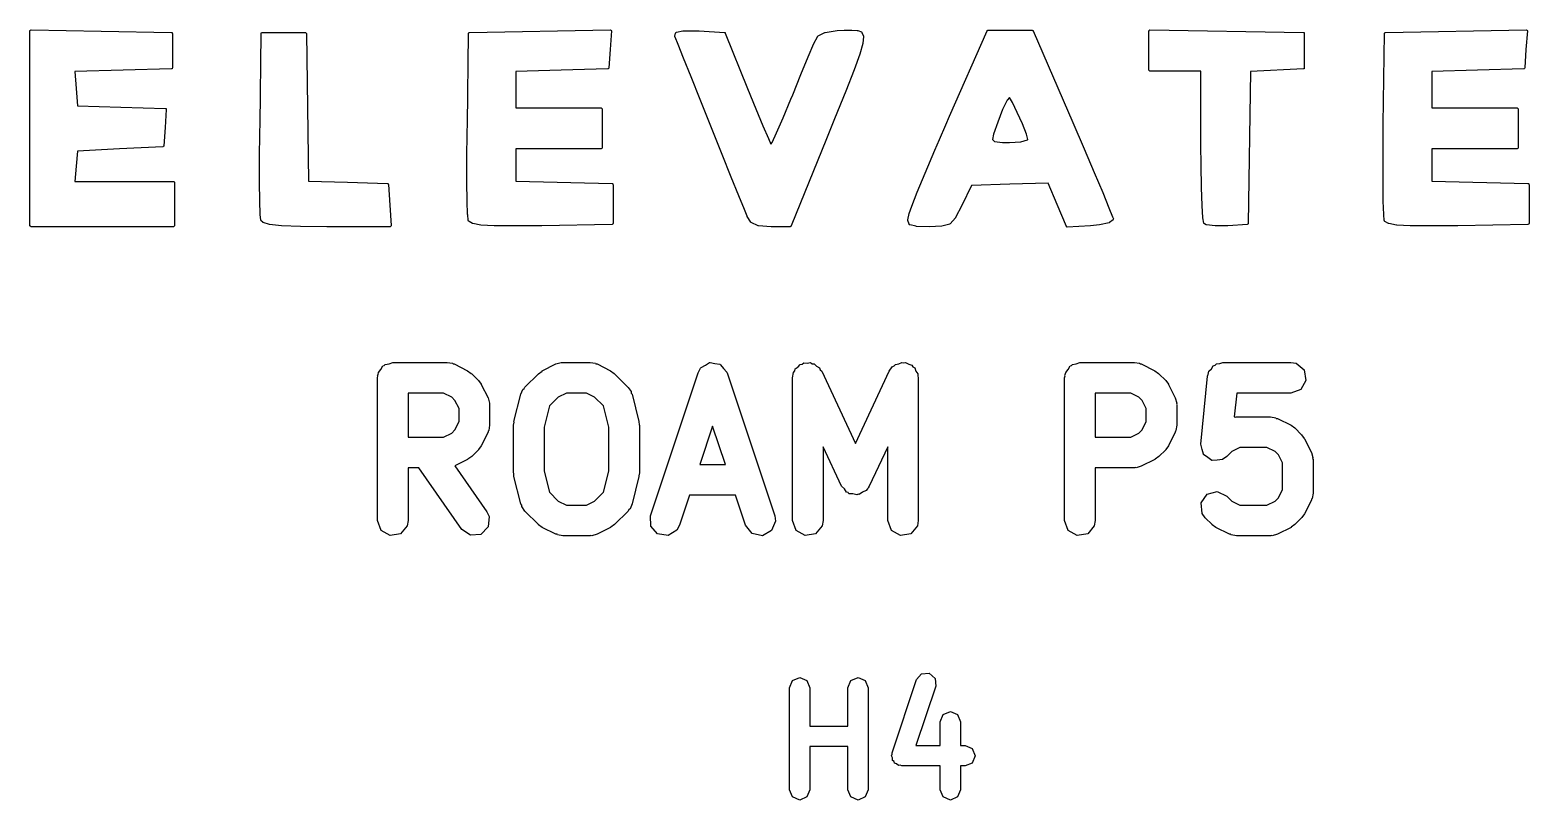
# Model space of a CAD drawing. Extents: x 72 to 186, y -144 to -85.
# Drawn here: x 176.85 to 184.19, y -136.48 to -132.7 of the extents above; entities that cross this region are included whole.
import ezdxf

# ---------------------------------------------------------------- set-up
doc = ezdxf.new("R2010")
doc.units = 0
doc.layers.add('BLACK', color=7, linetype='CONTINUOUS')

msp = doc.modelspace()

# ---------------------------------------------------------------- linework, layer by layer
at = {"layer": 'BLACK', "linetype": 'CONTINUOUS'}
for p, q in [((176.848, -132.708), (176.849, -132.706)), ((176.849, -132.705), (176.849, -132.704)), ((176.849, -132.704), (176.851, -132.704)), ((176.849, -132.706), (176.849, -132.705)), ((176.849, -132.705), (176.849, -132.705)), ((176.851, -132.704), (176.853, -132.703)), ((176.853, -132.703), (176.853, -132.703)), ((176.853, -132.703), (177.197, -132.709)), ((176.853, -132.703), (176.853, -132.703)), ((179.001, -132.715), (179.692, -132.703)), ((179.692, -132.703), (179.692, -132.703)), ((179.692, -132.703), (179.694, -132.704)), ((179.692, -132.703), (179.692, -132.703)), ((179.694, -132.704), (179.695, -132.704)), ((179.695, -132.704), (179.695, -132.705)), ((179.695, -132.705), (179.695, -132.705)), ((179.695, -132.705), (179.696, -132.706)), ((179.696, -132.706), (179.697, -132.708)), ((180.743, -132.715), (180.803, -132.705)), ((180.803, -132.705), (180.837, -132.704)), ((180.803, -132.705), (180.803, -132.705)), ((180.803, -132.705), (180.803, -132.705)), ((180.837, -132.704), (180.837, -132.704)), ((180.837, -132.704), (180.837, -132.704)), ((180.837, -132.704), (180.873, -132.704)), ((180.873, -132.704), (180.874, -132.704)), ((180.874, -132.704), (180.874, -132.704)), ((180.874, -132.704), (180.901, -132.705)), ((180.901, -132.705), (180.902, -132.705)), ((180.902, -132.705), (180.903, -132.705)), ((180.903, -132.705), (180.921, -132.712)), ((181.537, -132.707), (181.537, -132.706)), ((181.537, -132.706), (181.538, -132.706)), ((181.538, -132.706), (181.539, -132.705)), ((181.539, -132.705), (181.539, -132.704)), ((181.539, -132.704), (181.54, -132.704)), ((181.54, -132.704), (181.541, -132.704)), ((181.541, -132.704), (181.758, -132.704)), ((181.758, -132.704), (181.759, -132.704)), ((181.759, -132.704), (181.76, -132.704)), ((181.76, -132.704), (181.76, -132.705)), ((181.76, -132.705), (181.761, -132.706)), ((181.761, -132.706), (181.762, -132.706)), ((181.762, -132.706), (181.762, -132.707)), ((182.33, -132.708), (182.331, -132.706)), ((182.331, -132.706), (182.332, -132.705)), ((182.332, -132.705), (182.333, -132.704)), ((182.332, -132.705), (182.332, -132.705)), ((182.332, -132.705), (182.332, -132.705)), ((182.333, -132.704), (182.335, -132.703)), ((182.335, -132.703), (182.335, -132.703)), ((182.335, -132.703), (183.087, -132.715)), ((182.335, -132.703), (182.335, -132.703)), ((183.489, -132.715), (184.179, -132.703)), ((184.179, -132.703), (184.179, -132.703)), ((184.179, -132.703), (184.181, -132.704)), ((184.179, -132.703), (184.179, -132.703)), ((184.181, -132.704), (184.183, -132.704)), ((184.183, -132.704), (184.183, -132.705)), ((184.183, -132.705), (184.183, -132.705)), ((184.183, -132.705), (184.183, -132.706)), ((184.183, -132.706), (184.184, -132.708)), ((176.848, -133.662), (176.848, -132.708)), ((176.848, -132.708), (176.848, -132.708)), ((176.848, -132.708), (176.848, -132.708)), ((177.197, -132.709), (177.197, -132.709)), ((177.197, -132.709), (177.541, -132.715)), ((177.541, -132.715), (177.543, -132.715)), ((177.543, -132.715), (177.544, -132.716)), ((177.544, -132.716), (177.544, -132.716)), ((177.544, -132.716), (177.544, -132.716)), ((177.544, -132.716), (177.545, -132.718)), ((177.545, -132.718), (177.546, -132.72)), ((177.546, -132.72), (177.546, -132.889)), ((177.975, -133.164), (177.98, -132.72)), ((177.98, -132.72), (177.981, -132.718)), ((177.981, -132.718), (177.982, -132.716)), ((177.982, -132.716), (177.984, -132.715)), ((177.982, -132.716), (177.982, -132.716)), ((177.982, -132.716), (177.982, -132.716)), ((177.984, -132.715), (177.985, -132.715)), ((177.985, -132.715), (178.197, -132.715)), ((178.197, -132.715), (178.199, -132.715)), ((178.199, -132.715), (178.2, -132.716)), ((178.2, -132.716), (178.2, -132.716)), ((178.2, -132.716), (178.2, -132.716)), ((178.2, -132.716), (178.201, -132.718)), ((178.201, -132.718), (178.202, -132.72)), ((178.202, -132.72), (178.213, -133.444)), ((178.991, -133.164), (178.996, -132.72)), ((178.996, -132.72), (178.997, -132.718)), ((178.997, -132.718), (178.998, -132.716)), ((178.998, -132.716), (179, -132.715)), ((178.998, -132.716), (178.998, -132.716)), ((178.998, -132.716), (178.998, -132.716)), ((179, -132.715), (179.001, -132.715)), ((179.697, -132.708), (179.69, -132.799)), ((179.697, -132.708), (179.697, -132.708)), ((179.697, -132.708), (179.697, -132.708)), ((180.008, -132.733), (180.011, -132.718)), ((180.008, -132.735), (180.008, -132.733)), ((180.008, -132.736), (180.008, -132.735)), ((180.009, -132.739), (180.008, -132.736)), ((180.023, -132.774), (180.009, -132.739)), ((180.009, -132.739), (180.009, -132.739)), ((180.011, -132.718), (180.012, -132.717)), ((180.012, -132.717), (180.012, -132.716)), ((180.012, -132.716), (180.013, -132.716)), ((180.013, -132.716), (180.013, -132.715)), ((180.013, -132.715), (180.014, -132.715)), ((180.014, -132.715), (180.015, -132.714)), ((180.015, -132.714), (180.046, -132.707)), ((180.05, -132.841), (180.023, -132.774)), ((180.023, -132.774), (180.023, -132.774)), ((180.046, -132.707), (180.046, -132.707)), ((180.046, -132.707), (180.047, -132.707)), ((180.047, -132.707), (180.112, -132.708)), ((180.112, -132.708), (180.112, -132.708)), ((180.112, -132.708), (180.112, -132.708)), ((180.112, -132.708), (180.126, -132.708)), ((180.126, -132.708), (180.126, -132.708)), ((180.126, -132.708), (180.126, -132.708)), ((180.126, -132.708), (180.25, -132.715)), ((180.25, -132.715), (180.25, -132.715)), ((180.25, -132.715), (180.251, -132.715)), ((180.251, -132.715), (180.252, -132.716)), ((180.252, -132.716), (180.253, -132.716)), ((180.253, -132.716), (180.253, -132.717)), ((180.253, -132.717), (180.254, -132.718)), ((180.254, -132.718), (180.364, -132.989)), ((180.66, -132.835), (180.689, -132.77)), ((180.689, -132.77), (180.706, -132.736)), ((180.689, -132.77), (180.689, -132.77)), ((180.689, -132.77), (180.689, -132.77)), ((180.706, -132.735), (180.708, -132.733)), ((180.706, -132.736), (180.706, -132.735)), ((180.706, -132.735), (180.706, -132.735)), ((180.708, -132.733), (180.709, -132.732)), ((180.709, -132.732), (180.71, -132.731)), ((180.71, -132.731), (180.742, -132.715)), ((180.742, -132.715), (180.743, -132.715)), ((180.743, -132.715), (180.743, -132.715)), ((180.929, -132.769), (180.914, -132.821)), ((180.921, -132.712), (180.923, -132.714)), ((180.923, -132.714), (180.924, -132.715)), ((180.924, -132.715), (180.932, -132.733)), ((180.932, -132.736), (180.929, -132.768)), ((180.929, -132.768), (180.929, -132.769)), ((180.929, -132.769), (180.929, -132.769)), ((180.932, -132.733), (180.932, -132.734)), ((180.932, -132.734), (180.932, -132.736)), ((181.353, -133.126), (181.537, -132.707)), ((181.762, -132.707), (181.957, -133.157)), ((182.33, -132.9), (182.33, -132.708)), ((182.33, -132.708), (182.33, -132.708)), ((182.33, -132.708), (182.33, -132.708)), ((183.087, -132.715), (183.088, -132.715)), ((183.088, -132.715), (183.09, -132.716)), ((183.09, -132.716), (183.09, -132.716)), ((183.09, -132.716), (183.09, -132.716)), ((183.09, -132.716), (183.091, -132.718)), ((183.091, -132.718), (183.091, -132.72)), ((183.091, -132.72), (183.091, -132.889)), ((183.478, -133.164), (183.484, -132.72)), ((183.484, -132.718), (183.485, -132.716)), ((183.484, -132.72), (183.484, -132.718)), ((183.485, -132.716), (183.487, -132.715)), ((183.485, -132.716), (183.485, -132.716)), ((183.485, -132.716), (183.485, -132.716)), ((183.487, -132.715), (183.489, -132.715)), ((184.184, -132.708), (184.177, -132.799)), ((184.184, -132.708), (184.184, -132.708)), ((184.184, -132.708), (184.184, -132.708)), ((179.69, -132.799), (179.684, -132.889)), ((180.087, -132.932), (180.05, -132.841)), ((180.05, -132.841), (180.05, -132.841)), ((180.625, -132.921), (180.66, -132.835)), ((180.66, -132.835), (180.66, -132.835)), ((180.66, -132.835), (180.66, -132.835)), ((180.914, -132.822), (180.886, -132.898)), ((180.914, -132.821), (180.914, -132.822)), ((180.914, -132.822), (180.914, -132.822)), ((184.177, -132.799), (184.171, -132.889)), ((177.541, -132.894), (177.068, -132.906)), ((177.068, -132.906), (177.074, -132.99)), ((177.543, -132.893), (177.541, -132.894)), ((177.544, -132.893), (177.543, -132.893)), ((177.545, -132.891), (177.544, -132.892)), ((177.544, -132.892), (177.544, -132.892)), ((177.544, -132.892), (177.544, -132.893)), ((177.546, -132.889), (177.545, -132.891)), ((179.451, -132.9), (179.229, -132.906)), ((179.229, -132.906), (179.229, -133.085)), ((179.679, -132.894), (179.451, -132.9)), ((179.68, -132.893), (179.679, -132.894)), ((179.682, -132.893), (179.68, -132.893)), ((179.683, -132.891), (179.682, -132.892)), ((179.682, -132.892), (179.682, -132.893)), ((179.682, -132.893), (179.682, -132.893)), ((179.684, -132.889), (179.683, -132.891)), ((180.585, -133.02), (180.625, -132.921)), ((180.625, -132.921), (180.625, -132.921)), ((180.625, -132.921), (180.625, -132.921)), ((180.886, -132.898), (180.845, -133.002)), ((180.886, -132.898), (180.886, -132.898)), ((180.886, -132.898), (180.886, -132.898)), ((182.332, -132.903), (182.33, -132.9)), ((182.33, -132.9), (182.33, -132.9)), ((182.335, -132.905), (182.332, -132.903)), ((182.584, -132.905), (182.335, -132.905)), ((182.584, -133.266), (182.584, -132.905)), ((182.828, -132.906), (182.816, -133.651)), ((183.087, -132.894), (182.828, -132.906)), ((183.088, -132.893), (183.087, -132.894)), ((183.09, -132.893), (183.088, -132.893)), ((183.091, -132.891), (183.09, -132.892)), ((183.09, -132.892), (183.09, -132.892)), ((183.09, -132.892), (183.09, -132.893)), ((183.091, -132.889), (183.091, -132.891)), ((183.939, -132.9), (183.716, -132.906)), ((183.716, -132.906), (183.716, -133.085)), ((184.166, -132.894), (183.939, -132.9)), ((184.168, -132.893), (184.166, -132.894)), ((184.169, -132.893), (184.168, -132.893)), ((184.17, -132.892), (184.169, -132.893)), ((184.169, -132.893), (184.169, -132.893)), ((184.171, -132.889), (184.17, -132.891)), ((184.17, -132.891), (184.17, -132.892)), ((177.074, -132.99), (177.074, -132.99)), ((177.074, -132.99), (177.08, -133.075)), ((180.131, -133.043), (180.087, -132.932)), ((180.087, -132.932), (180.087, -132.932)), ((180.364, -132.989), (180.364, -132.989)), ((180.364, -132.989), (180.404, -133.089)), ((180.18, -133.166), (180.131, -133.043)), ((180.131, -133.043), (180.131, -133.043)), ((180.538, -133.134), (180.576, -133.042)), ((180.576, -133.042), (180.585, -133.02)), ((180.576, -133.042), (180.576, -133.042)), ((180.585, -133.02), (180.585, -133.02)), ((180.585, -133.02), (180.585, -133.02)), ((180.845, -133.002), (180.79, -133.138)), ((180.845, -133.002), (180.845, -133.002)), ((180.845, -133.002), (180.845, -133.002)), ((181.635, -133.047), (181.613, -133.093)), ((181.646, -133.034), (181.635, -133.047)), ((181.661, -133.059), (181.646, -133.034)), ((181.685, -133.107), (181.661, -133.059)), ((177.08, -133.075), (177.293, -133.081)), ((177.293, -133.081), (177.512, -133.087)), ((177.516, -133.092), (177.51, -133.181)), ((177.512, -133.087), (177.512, -133.087)), ((177.512, -133.087), (177.512, -133.087)), ((177.512, -133.087), (177.513, -133.087)), ((177.513, -133.087), (177.515, -133.088)), ((177.515, -133.088), (177.515, -133.088)), ((177.515, -133.088), (177.515, -133.088)), ((177.515, -133.088), (177.516, -133.09)), ((177.516, -133.09), (177.516, -133.092)), ((177.516, -133.092), (177.516, -133.092)), ((177.516, -133.092), (177.516, -133.092)), ((179.229, -133.085), (179.647, -133.085)), ((179.647, -133.085), (179.65, -133.087)), ((179.65, -133.087), (179.652, -133.09)), ((179.652, -133.09), (179.652, -133.281)), ((180.404, -133.089), (180.404, -133.089)), ((180.404, -133.089), (180.439, -133.173)), ((180.506, -133.207), (180.538, -133.134)), ((180.79, -133.138), (180.75, -133.236)), ((180.79, -133.138), (180.79, -133.138)), ((180.79, -133.138), (180.79, -133.138)), ((181.335, -133.167), (181.353, -133.126)), ((181.353, -133.126), (181.353, -133.126)), ((181.353, -133.126), (181.353, -133.126)), ((181.613, -133.093), (181.589, -133.154)), ((181.71, -133.163), (181.685, -133.107)), ((183.716, -133.085), (184.134, -133.085)), ((184.134, -133.085), (184.138, -133.087)), ((184.138, -133.087), (184.139, -133.09)), ((184.139, -133.09), (184.139, -133.281)), ((177.51, -133.181), (177.503, -133.27)), ((177.973, -133.334), (177.974, -133.203)), ((177.974, -133.203), (177.975, -133.164)), ((177.974, -133.203), (177.974, -133.203)), ((177.974, -133.203), (177.974, -133.203)), ((177.975, -133.164), (177.975, -133.164)), ((177.975, -133.164), (177.975, -133.164)), ((178.989, -133.334), (178.99, -133.203)), ((178.99, -133.203), (178.991, -133.164)), ((178.99, -133.203), (178.99, -133.203)), ((178.99, -133.203), (178.99, -133.203)), ((178.991, -133.164), (178.991, -133.164)), ((178.991, -133.164), (178.991, -133.164)), ((180.19, -133.19), (180.18, -133.166)), ((180.18, -133.166), (180.18, -133.166)), ((180.239, -133.313), (180.19, -133.19)), ((180.19, -133.19), (180.19, -133.19)), ((180.19, -133.19), (180.19, -133.19)), ((180.439, -133.173), (180.466, -133.235)), ((180.484, -133.254), (180.506, -133.207)), ((181.304, -133.239), (181.335, -133.167)), ((181.335, -133.167), (181.335, -133.167)), ((181.335, -133.167), (181.335, -133.167)), ((181.568, -133.213), (181.563, -133.239)), ((181.589, -133.154), (181.568, -133.213)), ((181.73, -133.213), (181.71, -133.163)), ((181.737, -133.24), (181.73, -133.213)), ((181.957, -133.157), (181.957, -133.157)), ((181.957, -133.157), (181.957, -133.157)), ((181.957, -133.157), (182.012, -133.286)), ((183.477, -133.203), (183.478, -133.164)), ((183.477, -133.334), (183.477, -133.203)), ((183.477, -133.203), (183.477, -133.203)), ((183.477, -133.203), (183.477, -133.203)), ((183.478, -133.164), (183.478, -133.164)), ((183.478, -133.164), (183.478, -133.164)), ((177.287, -133.286), (177.08, -133.296)), ((177.499, -133.275), (177.287, -133.286)), ((177.287, -133.286), (177.287, -133.286)), ((177.287, -133.286), (177.287, -133.286)), ((177.5, -133.274), (177.499, -133.275)), ((177.502, -133.274), (177.5, -133.274)), ((177.503, -133.272), (177.502, -133.273)), ((177.502, -133.273), (177.502, -133.274)), ((177.502, -133.274), (177.502, -133.274)), ((177.503, -133.27), (177.503, -133.272)), ((179.647, -133.286), (179.229, -133.286)), ((179.229, -133.286), (179.229, -133.444)), ((179.65, -133.284), (179.647, -133.286)), ((179.652, -133.281), (179.65, -133.284)), ((180.466, -133.235), (180.478, -133.262)), ((180.478, -133.262), (180.484, -133.254)), ((180.75, -133.236), (180.577, -133.663)), ((181.233, -133.404), (181.281, -133.292)), ((181.281, -133.292), (181.304, -133.239)), ((181.281, -133.292), (181.281, -133.292)), ((181.281, -133.292), (181.281, -133.292)), ((181.304, -133.239), (181.304, -133.239)), ((181.563, -133.239), (181.574, -133.25)), ((181.574, -133.25), (181.613, -133.254)), ((181.613, -133.254), (181.646, -133.254)), ((181.646, -133.254), (181.702, -133.251)), ((181.702, -133.251), (181.735, -133.242)), ((181.735, -133.242), (181.737, -133.24)), ((182.012, -133.286), (182.012, -133.286)), ((182.012, -133.286), (182.012, -133.286)), ((182.012, -133.286), (182.062, -133.402)), ((182.584, -133.267), (182.584, -133.266)), ((182.585, -133.366), (182.584, -133.267)), ((182.584, -133.267), (182.584, -133.267)), ((184.134, -133.286), (183.716, -133.286)), ((183.716, -133.286), (183.716, -133.444)), ((184.138, -133.284), (184.134, -133.286)), ((184.139, -133.281), (184.138, -133.284)), ((177.08, -133.296), (177.074, -133.371)), ((177.973, -133.449), (177.973, -133.334)), ((177.973, -133.334), (177.973, -133.334)), ((177.973, -133.334), (177.973, -133.334)), ((178.989, -133.449), (178.989, -133.334)), ((178.989, -133.334), (178.989, -133.334)), ((178.989, -133.334), (178.989, -133.334)), ((180.284, -133.424), (180.239, -133.313)), ((180.239, -133.313), (180.239, -133.313)), ((180.239, -133.313), (180.239, -133.313)), ((182.587, -133.475), (182.585, -133.366)), ((182.585, -133.366), (182.585, -133.366)), ((182.585, -133.366), (182.585, -133.366)), ((183.477, -133.449), (183.477, -133.334)), ((183.477, -133.334), (183.477, -133.334)), ((183.477, -133.334), (183.477, -133.334)), ((177.074, -133.371), (177.067, -133.445)), ((177.074, -133.371), (177.074, -133.371)), ((180.321, -133.516), (180.284, -133.424)), ((180.284, -133.424), (180.284, -133.424)), ((180.284, -133.424), (180.284, -133.424)), ((181.195, -133.498), (181.233, -133.404)), ((181.233, -133.404), (181.233, -133.404)), ((181.233, -133.404), (181.233, -133.404)), ((182.062, -133.402), (182.062, -133.402)), ((182.062, -133.402), (182.062, -133.402)), ((182.062, -133.402), (182.104, -133.5)), ((177.067, -133.445), (177.551, -133.445)), ((177.551, -133.445), (177.555, -133.446)), ((177.555, -133.446), (177.556, -133.45)), ((177.556, -133.45), (177.556, -133.662)), ((177.974, -133.542), (177.973, -133.449)), ((177.973, -133.449), (177.973, -133.449)), ((177.973, -133.449), (177.973, -133.449)), ((178.213, -133.444), (178.404, -133.449)), ((178.404, -133.449), (178.599, -133.456)), ((178.599, -133.456), (178.601, -133.456)), ((178.601, -133.456), (178.602, -133.457)), ((178.602, -133.457), (178.603, -133.457)), ((178.603, -133.457), (178.603, -133.457)), ((178.603, -133.457), (178.603, -133.459)), ((178.603, -133.459), (178.604, -133.46)), ((178.604, -133.46), (178.611, -133.561)), ((178.99, -133.542), (178.989, -133.449)), ((178.989, -133.449), (178.989, -133.449)), ((178.989, -133.449), (178.989, -133.449)), ((179.229, -133.444), (179.7, -133.456)), ((179.7, -133.456), (179.702, -133.456)), ((179.702, -133.456), (179.703, -133.457)), ((179.703, -133.457), (179.703, -133.457)), ((179.703, -133.457), (179.703, -133.457)), ((179.703, -133.457), (179.704, -133.459)), ((179.704, -133.459), (179.705, -133.461)), ((179.705, -133.461), (179.705, -133.651)), ((181.168, -133.566), (181.195, -133.498)), ((181.195, -133.498), (181.195, -133.498)), ((181.195, -133.498), (181.195, -133.498)), ((181.46, -133.465), (181.413, -133.563)), ((181.648, -133.459), (181.46, -133.465)), ((181.836, -133.454), (181.648, -133.459)), ((181.648, -133.459), (181.648, -133.459)), ((181.88, -133.558), (181.836, -133.454)), ((182.104, -133.5), (182.104, -133.5)), ((182.104, -133.5), (182.104, -133.5)), ((182.104, -133.5), (182.134, -133.574)), ((182.59, -133.563), (182.587, -133.475)), ((182.587, -133.475), (182.587, -133.475)), ((182.587, -133.475), (182.587, -133.475)), ((183.478, -133.542), (183.477, -133.449)), ((183.477, -133.449), (183.477, -133.449)), ((183.477, -133.449), (183.477, -133.449)), ((183.716, -133.444), (184.187, -133.456)), ((184.187, -133.456), (184.189, -133.456)), ((184.189, -133.456), (184.191, -133.457)), ((184.191, -133.457), (184.191, -133.457)), ((184.191, -133.457), (184.191, -133.457)), ((184.191, -133.457), (184.191, -133.459)), ((184.191, -133.459), (184.192, -133.461)), ((184.192, -133.461), (184.192, -133.651)), ((177.976, -133.606), (177.974, -133.542)), ((177.974, -133.542), (177.974, -133.542)), ((177.974, -133.542), (177.974, -133.542)), ((178.611, -133.561), (178.611, -133.561)), ((178.611, -133.561), (178.617, -133.661)), ((178.992, -133.607), (178.99, -133.542)), ((178.99, -133.542), (178.99, -133.542)), ((178.99, -133.542), (178.99, -133.542)), ((180.348, -133.582), (180.321, -133.516)), ((180.321, -133.516), (180.321, -133.516)), ((180.321, -133.516), (180.321, -133.516)), ((180.362, -133.616), (180.348, -133.582)), ((180.348, -133.582), (180.348, -133.582)), ((180.348, -133.582), (180.348, -133.582)), ((181.155, -133.602), (181.168, -133.566)), ((181.168, -133.566), (181.168, -133.566)), ((181.168, -133.566), (181.168, -133.566)), ((181.413, -133.563), (181.383, -133.622)), ((181.413, -133.563), (181.413, -133.563)), ((181.413, -133.563), (181.413, -133.563)), ((181.926, -133.666), (181.88, -133.558)), ((181.88, -133.558), (181.88, -133.558)), ((182.134, -133.574), (182.134, -133.574)), ((182.134, -133.574), (182.134, -133.574)), ((182.134, -133.574), (182.152, -133.618)), ((182.594, -133.624), (182.59, -133.563)), ((182.59, -133.563), (182.59, -133.563)), ((182.59, -133.563), (182.59, -133.563)), ((183.48, -133.607), (183.478, -133.542)), ((183.478, -133.542), (183.478, -133.542)), ((183.478, -133.542), (183.478, -133.542)), ((177.976, -133.607), (177.976, -133.606)), ((177.976, -133.606), (177.976, -133.606)), ((177.979, -133.635), (177.976, -133.607)), ((177.98, -133.637), (177.979, -133.635)), ((177.981, -133.638), (177.98, -133.637)), ((177.988, -133.645), (177.981, -133.638)), ((177.989, -133.646), (177.988, -133.645)), ((177.99, -133.647), (177.989, -133.646)), ((178.021, -133.656), (177.99, -133.647)), ((178.022, -133.656), (178.021, -133.656)), ((178.081, -133.662), (178.022, -133.656)), ((178.022, -133.656), (178.022, -133.656)), ((178.993, -133.607), (178.992, -133.607)), ((178.995, -133.636), (178.993, -133.607)), ((178.993, -133.607), (178.993, -133.607)), ((178.996, -133.636), (178.995, -133.636)), ((178.996, -133.637), (178.996, -133.636)), ((178.997, -133.639), (178.996, -133.637)), ((178.998, -133.64), (178.997, -133.639)), ((178.999, -133.641), (178.998, -133.64)), ((179.016, -133.651), (178.999, -133.641)), ((179.017, -133.652), (179.016, -133.651)), ((179.056, -133.659), (179.017, -133.652)), ((179.017, -133.652), (179.017, -133.652)), ((179.057, -133.659), (179.056, -133.659)), ((179.056, -133.659), (179.056, -133.659)), ((179.122, -133.662), (179.057, -133.659)), ((179.7, -133.656), (179.355, -133.662)), ((179.702, -133.655), (179.7, -133.656)), ((179.703, -133.655), (179.702, -133.655)), ((179.704, -133.653), (179.703, -133.655)), ((179.703, -133.655), (179.703, -133.655)), ((179.703, -133.655), (179.703, -133.655)), ((179.705, -133.651), (179.704, -133.653)), ((180.362, -133.617), (180.362, -133.616)), ((180.362, -133.616), (180.362, -133.616)), ((180.379, -133.644), (180.362, -133.617)), ((180.38, -133.645), (180.379, -133.644)), ((180.381, -133.646), (180.38, -133.645)), ((180.415, -133.662), (180.381, -133.646)), ((181.148, -133.634), (181.155, -133.603)), ((181.149, -133.635), (181.148, -133.634)), ((181.149, -133.636), (181.149, -133.635)), ((181.155, -133.655), (181.149, -133.636)), ((181.155, -133.603), (181.155, -133.602)), ((181.155, -133.603), (181.155, -133.603)), ((181.155, -133.656), (181.155, -133.655)), ((181.157, -133.657), (181.155, -133.656)), ((181.155, -133.656), (181.155, -133.656)), ((181.158, -133.658), (181.157, -133.657)), ((181.159, -133.658), (181.158, -133.658)), ((181.158, -133.658), (181.158, -133.658)), ((181.189, -133.665), (181.159, -133.658)), ((181.354, -133.654), (181.316, -133.665)), ((181.355, -133.653), (181.354, -133.654)), ((181.356, -133.653), (181.355, -133.653)), ((181.383, -133.623), (181.356, -133.653)), ((181.383, -133.622), (181.383, -133.622)), ((181.383, -133.622), (181.383, -133.623)), ((182.087, -133.658), (182.043, -133.662)), ((182.088, -133.658), (182.087, -133.658)), ((182.135, -133.648), (182.088, -133.658)), ((182.088, -133.658), (182.088, -133.658)), ((182.136, -133.647), (182.135, -133.648)), ((182.137, -133.647), (182.136, -133.647)), ((182.154, -133.634), (182.137, -133.647)), ((182.152, -133.618), (182.152, -133.619)), ((182.152, -133.619), (182.152, -133.619)), ((182.152, -133.619), (182.156, -133.628)), ((182.155, -133.632), (182.154, -133.633)), ((182.154, -133.633), (182.154, -133.634)), ((182.156, -133.628), (182.155, -133.629)), ((182.155, -133.629), (182.156, -133.63)), ((182.156, -133.63), (182.155, -133.631)), ((182.155, -133.631), (182.155, -133.632)), ((182.599, -133.649), (182.594, -133.624)), ((182.594, -133.624), (182.594, -133.624)), ((182.594, -133.624), (182.594, -133.624)), ((182.599, -133.65), (182.599, -133.649)), ((182.6, -133.651), (182.599, -133.65)), ((182.599, -133.65), (182.599, -133.65)), ((182.601, -133.653), (182.6, -133.651)), ((182.602, -133.653), (182.601, -133.653)), ((182.61, -133.657), (182.602, -133.653)), ((182.602, -133.653), (182.602, -133.653)), ((182.611, -133.657), (182.61, -133.657)), ((182.612, -133.657), (182.611, -133.657)), ((182.654, -133.663), (182.612, -133.657)), ((182.812, -133.656), (182.716, -133.662)), ((182.813, -133.655), (182.812, -133.656)), ((182.815, -133.655), (182.813, -133.655)), ((182.816, -133.653), (182.815, -133.654)), ((182.815, -133.654), (182.815, -133.654)), ((182.815, -133.654), (182.815, -133.655)), ((182.816, -133.651), (182.816, -133.653)), ((183.483, -133.636), (183.48, -133.607)), ((183.48, -133.607), (183.48, -133.607)), ((183.48, -133.607), (183.48, -133.607)), ((183.483, -133.637), (183.483, -133.636)), ((183.483, -133.636), (183.483, -133.636)), ((183.484, -133.639), (183.483, -133.637)), ((183.485, -133.64), (183.484, -133.639)), ((183.486, -133.641), (183.485, -133.64)), ((183.503, -133.651), (183.486, -133.641)), ((183.504, -133.652), (183.503, -133.651)), ((183.505, -133.652), (183.504, -133.652)), ((183.543, -133.659), (183.505, -133.652)), ((183.544, -133.659), (183.543, -133.659)), ((183.61, -133.662), (183.544, -133.659)), ((183.544, -133.659), (183.544, -133.659)), ((184.187, -133.656), (183.843, -133.662)), ((184.189, -133.655), (184.187, -133.656)), ((184.191, -133.655), (184.189, -133.655)), ((184.192, -133.651), (184.191, -133.653)), ((184.191, -133.653), (184.191, -133.655)), ((184.191, -133.655), (184.191, -133.655)), ((184.191, -133.655), (184.191, -133.655)), ((176.849, -133.665), (176.848, -133.662)), ((176.853, -133.667), (176.849, -133.665)), ((177.551, -133.667), (176.853, -133.667)), ((177.555, -133.665), (177.551, -133.667)), ((177.556, -133.662), (177.555, -133.665)), ((178.173, -133.666), (178.081, -133.662)), ((178.081, -133.662), (178.081, -133.662)), ((178.081, -133.662), (178.081, -133.662)), ((178.174, -133.666), (178.173, -133.666)), ((178.303, -133.667), (178.174, -133.666)), ((178.174, -133.666), (178.174, -133.666)), ((178.612, -133.667), (178.303, -133.667)), ((178.303, -133.667), (178.303, -133.667)), ((178.303, -133.667), (178.303, -133.667)), ((178.614, -133.666), (178.612, -133.667)), ((178.612, -133.667), (178.612, -133.667)), ((178.612, -133.667), (178.612, -133.667)), ((178.616, -133.665), (178.614, -133.666)), ((178.617, -133.662), (178.616, -133.663)), ((178.616, -133.663), (178.616, -133.665)), ((178.616, -133.665), (178.616, -133.665)), ((178.616, -133.665), (178.616, -133.665)), ((178.617, -133.661), (178.617, -133.661)), ((178.617, -133.661), (178.617, -133.662)), ((179.22, -133.663), (179.122, -133.662)), ((179.122, -133.662), (179.122, -133.662)), ((179.122, -133.662), (179.122, -133.662)), ((179.355, -133.662), (179.22, -133.663)), ((179.22, -133.663), (179.22, -133.663)), ((179.22, -133.663), (179.22, -133.663)), ((179.355, -133.662), (179.355, -133.662)), ((179.355, -133.662), (179.355, -133.662)), ((180.416, -133.662), (180.415, -133.662)), ((180.417, -133.662), (180.416, -133.662)), ((180.479, -133.667), (180.417, -133.662)), ((180.48, -133.667), (180.479, -133.667)), ((180.573, -133.667), (180.48, -133.667)), ((180.48, -133.667), (180.48, -133.667)), ((180.574, -133.666), (180.573, -133.667)), ((180.575, -133.666), (180.574, -133.666)), ((180.576, -133.665), (180.575, -133.666)), ((180.575, -133.666), (180.575, -133.666)), ((180.577, -133.664), (180.576, -133.665)), ((180.577, -133.663), (180.577, -133.664)), ((181.19, -133.666), (181.189, -133.665)), ((181.189, -133.665), (181.189, -133.665)), ((181.253, -133.667), (181.19, -133.666)), ((181.315, -133.665), (181.253, -133.667)), ((181.253, -133.667), (181.253, -133.667)), ((181.253, -133.667), (181.253, -133.667)), ((181.316, -133.665), (181.315, -133.665)), ((181.316, -133.665), (181.316, -133.665)), ((181.926, -133.667), (181.926, -133.666)), ((181.927, -133.668), (181.926, -133.667)), ((181.928, -133.668), (181.927, -133.668)), ((181.928, -133.669), (181.928, -133.668)), ((181.929, -133.669), (181.928, -133.669)), ((181.93, -133.669), (181.929, -133.669)), ((182.043, -133.662), (181.93, -133.669)), ((182.043, -133.662), (182.043, -133.662)), ((182.043, -133.662), (182.043, -133.662)), ((182.715, -133.662), (182.654, -133.663)), ((182.654, -133.663), (182.654, -133.663)), ((182.654, -133.663), (182.654, -133.663)), ((182.716, -133.662), (182.715, -133.662)), ((182.715, -133.662), (182.715, -133.662)), ((183.708, -133.663), (183.61, -133.662)), ((183.61, -133.662), (183.61, -133.662)), ((183.61, -133.662), (183.61, -133.662)), ((183.843, -133.662), (183.708, -133.663)), ((183.708, -133.663), (183.708, -133.663)), ((183.708, -133.663), (183.708, -133.663)), ((183.843, -133.662), (183.843, -133.662)), ((183.843, -133.662), (183.843, -133.662)), ((178.551, -134.394), (178.553, -134.391)), ((178.552, -134.397), (178.551, -134.394)), ((178.553, -134.391), (178.555, -134.381)), ((178.555, -134.381), (178.567, -134.366)), ((178.567, -134.366), (178.577, -134.349)), ((178.577, -134.349), (178.583, -134.347)), ((178.583, -134.347), (178.588, -134.342)), ((178.588, -134.342), (178.607, -134.338)), ((178.607, -134.338), (178.625, -134.332)), ((178.625, -134.332), (178.892, -134.332)), ((178.892, -134.332), (178.918, -134.336)), ((178.918, -134.336), (178.921, -134.339)), ((178.921, -134.339), (178.926, -134.339)), ((178.926, -134.339), (178.992, -134.373)), ((178.992, -134.373), (179.01, -134.386)), ((179.01, -134.386), (179.012, -134.387)), ((179.012, -134.387), (179.045, -134.42)), ((179.272, -134.453), (179.339, -134.387)), ((179.339, -134.387), (179.357, -134.374)), ((179.357, -134.374), (179.358, -134.373)), ((179.358, -134.373), (179.425, -134.339)), ((179.425, -134.339), (179.45, -134.332)), ((179.45, -134.332), (179.454, -134.333)), ((179.454, -134.333), (179.459, -134.332)), ((179.459, -134.332), (179.592, -134.332)), ((179.592, -134.332), (179.618, -134.336)), ((179.618, -134.336), (179.621, -134.339)), ((179.621, -134.339), (179.626, -134.339)), ((179.626, -134.339), (179.692, -134.373)), ((179.692, -134.373), (179.71, -134.386)), ((179.71, -134.386), (179.712, -134.387)), ((179.712, -134.387), (179.778, -134.454)), ((179.888, -135.083), (180.121, -134.383)), ((180.121, -134.383), (180.133, -134.36)), ((180.133, -134.36), (180.135, -134.359)), ((180.135, -134.359), (180.136, -134.357)), ((180.136, -134.357), (180.157, -134.345)), ((180.157, -134.345), (180.177, -134.333)), ((180.177, -134.333), (180.179, -134.333)), ((180.179, -134.333), (180.181, -134.332)), ((180.181, -134.332), (180.204, -134.337)), ((180.204, -134.337), (180.228, -134.341)), ((180.228, -134.341), (180.229, -134.342)), ((180.229, -134.342), (180.231, -134.343)), ((180.231, -134.343), (180.246, -134.361)), ((180.246, -134.361), (180.262, -134.379)), ((180.262, -134.379), (180.262, -134.381)), ((180.262, -134.381), (180.263, -134.383)), ((180.263, -134.383), (180.497, -135.083)), ((180.584, -134.407), (180.588, -134.381)), ((180.588, -134.381), (180.595, -134.373)), ((180.595, -134.373), (180.597, -134.364)), ((180.597, -134.364), (180.611, -134.354)), ((180.611, -134.354), (180.621, -134.342)), ((180.621, -134.342), (180.631, -134.34)), ((180.631, -134.34), (180.639, -134.334)), ((180.639, -134.334), (180.656, -134.336)), ((180.656, -134.336), (180.672, -134.333)), ((180.672, -134.333), (180.68, -134.338)), ((180.68, -134.338), (180.69, -134.339)), ((180.69, -134.339), (180.702, -134.35)), ((180.702, -134.35), (180.716, -134.358)), ((180.716, -134.358), (180.72, -134.368)), ((180.72, -134.368), (180.727, -134.375)), ((180.727, -134.375), (180.892, -134.729)), ((180.892, -134.729), (181.057, -134.375)), ((181.057, -134.375), (181.072, -134.353)), ((181.072, -134.353), (181.081, -134.349)), ((181.081, -134.349), (181.088, -134.342)), ((181.088, -134.342), (181.104, -134.339)), ((181.104, -134.339), (181.119, -134.332)), ((181.119, -134.332), (181.129, -134.334)), ((181.129, -134.334), (181.138, -134.333)), ((181.138, -134.333), (181.153, -134.341)), ((181.153, -134.341), (181.168, -134.345)), ((181.168, -134.345), (181.174, -134.353)), ((181.174, -134.353), (181.183, -134.358)), ((181.183, -134.358), (181.188, -134.374)), ((181.188, -134.374), (181.198, -134.387)), ((181.198, -134.387), (181.197, -134.397)), ((181.918, -134.394), (181.92, -134.391)), ((181.919, -134.397), (181.918, -134.394)), ((181.92, -134.391), (181.922, -134.381)), ((181.922, -134.381), (181.934, -134.366)), ((181.934, -134.366), (181.944, -134.349)), ((181.944, -134.349), (181.95, -134.347)), ((181.95, -134.347), (181.955, -134.342)), ((181.955, -134.342), (181.974, -134.338)), ((181.974, -134.338), (181.992, -134.332)), ((181.992, -134.332), (182.259, -134.332)), ((182.259, -134.332), (182.284, -134.336)), ((182.284, -134.336), (182.288, -134.339)), ((182.288, -134.339), (182.292, -134.339)), ((182.292, -134.339), (182.359, -134.373)), ((182.359, -134.373), (182.377, -134.386)), ((182.377, -134.386), (182.378, -134.387)), ((182.378, -134.387), (182.412, -134.42)), ((182.617, -134.399), (182.618, -134.395)), ((182.618, -134.394), (182.62, -134.391)), ((182.618, -134.395), (182.618, -134.394)), ((182.62, -134.391), (182.624, -134.374)), ((182.624, -134.374), (182.636, -134.363)), ((182.636, -134.363), (182.644, -134.349)), ((182.644, -134.349), (182.654, -134.345)), ((182.654, -134.345), (182.661, -134.338)), ((182.661, -134.338), (182.677, -134.337)), ((182.677, -134.337), (182.692, -134.332)), ((182.692, -134.332), (183.025, -134.332)), ((183.025, -134.332), (183.051, -134.336)), ((183.051, -134.336), (183.09, -134.369)), ((183.09, -134.369), (183.099, -134.42)), ((178.55, -134.407), (178.552, -134.397)), ((178.55, -135.107), (178.55, -134.407)), ((179.045, -134.42), (179.058, -134.439)), ((179.058, -134.439), (179.059, -134.44)), ((179.059, -134.44), (179.092, -134.506)), ((179.253, -134.488), (179.263, -134.465)), ((179.263, -134.465), (179.269, -134.46)), ((179.269, -134.46), (179.272, -134.453)), ((179.778, -134.454), (179.793, -134.475)), ((180.584, -135.107), (180.584, -134.407)), ((181.197, -134.397), (181.2, -134.407)), ((181.2, -134.407), (181.2, -135.107)), ((181.917, -134.407), (181.919, -134.397)), ((181.917, -135.107), (181.917, -134.407)), ((182.412, -134.42), (182.425, -134.439)), ((182.425, -134.439), (182.426, -134.44)), ((182.426, -134.44), (182.459, -134.506)), ((182.584, -134.732), (182.617, -134.399)), ((183.074, -134.464), (183.025, -134.482)), ((183.099, -134.42), (183.074, -134.464)), ((178.874, -134.482), (178.7, -134.482)), ((178.7, -134.482), (178.7, -134.698)), ((178.914, -134.502), (178.874, -134.482)), ((178.93, -134.518), (178.914, -134.502)), ((178.95, -134.558), (178.93, -134.518)), ((179.092, -134.506), (179.1, -134.531)), ((179.1, -134.531), (179.099, -134.536)), ((179.099, -134.536), (179.1, -134.54)), ((179.1, -134.54), (179.1, -134.64)), ((179.219, -134.622), (179.253, -134.488)), ((179.436, -134.502), (179.393, -134.545)), ((179.476, -134.482), (179.436, -134.502)), ((179.574, -134.482), (179.476, -134.482)), ((179.614, -134.502), (179.574, -134.482)), ((179.658, -134.545), (179.614, -134.502)), ((179.793, -134.475), (179.794, -134.482)), ((179.794, -134.482), (179.798, -134.488)), ((179.798, -134.488), (179.831, -134.622)), ((182.241, -134.482), (182.067, -134.482)), ((182.067, -134.482), (182.067, -134.698)), ((182.281, -134.502), (182.241, -134.482)), ((182.297, -134.518), (182.281, -134.502)), ((182.317, -134.558), (182.297, -134.518)), ((182.459, -134.506), (182.467, -134.531)), ((182.467, -134.531), (182.465, -134.536)), ((182.465, -134.536), (182.467, -134.54)), ((182.467, -134.54), (182.467, -134.64)), ((182.76, -134.482), (182.748, -134.599)), ((183.025, -134.482), (182.76, -134.482)), ((178.95, -134.622), (178.95, -134.558)), ((179.393, -134.545), (179.367, -134.649)), ((179.684, -134.649), (179.658, -134.545)), ((182.317, -134.622), (182.317, -134.558)), ((182.748, -134.599), (182.75, -134.599)), ((182.75, -134.599), (182.754, -134.6)), ((182.754, -134.6), (182.759, -134.598)), ((182.759, -134.598), (182.925, -134.598)), ((182.925, -134.598), (182.951, -134.603)), ((182.951, -134.603), (182.954, -134.606)), ((182.954, -134.606), (182.959, -134.606)), ((182.959, -134.606), (183.026, -134.639)), ((178.874, -134.698), (178.914, -134.678)), ((178.914, -134.678), (178.93, -134.662)), ((178.93, -134.662), (178.95, -134.622)), ((179.092, -134.673), (179.059, -134.74)), ((179.093, -134.669), (179.092, -134.673)), ((179.096, -134.666), (179.093, -134.669)), ((179.1, -134.64), (179.096, -134.666)), ((179.217, -134.64), (179.22, -134.625)), ((179.217, -134.873), (179.217, -134.64)), ((179.22, -134.625), (179.219, -134.622)), ((179.367, -134.649), (179.367, -134.864)), ((179.684, -134.864), (179.684, -134.649)), ((179.831, -134.622), (179.832, -134.637)), ((179.832, -134.637), (179.834, -134.64)), ((179.834, -134.64), (179.834, -134.873)), ((180.192, -134.644), (180.129, -134.832)), ((180.255, -134.832), (180.192, -134.644)), ((182.241, -134.698), (182.281, -134.678)), ((182.281, -134.678), (182.297, -134.662)), ((182.297, -134.662), (182.317, -134.622)), ((182.459, -134.673), (182.426, -134.74)), ((182.46, -134.669), (182.459, -134.673)), ((182.462, -134.666), (182.46, -134.669)), ((182.467, -134.64), (182.462, -134.666)), ((183.026, -134.639), (183.044, -134.653)), ((183.044, -134.653), (183.045, -134.653)), ((183.045, -134.653), (183.078, -134.687)), ((183.078, -134.687), (183.091, -134.705)), ((178.7, -134.698), (178.874, -134.698)), ((179.045, -134.76), (179.012, -134.793)), ((179.046, -134.758), (179.045, -134.76)), ((179.059, -134.74), (179.046, -134.758)), ((180.824, -134.938), (180.734, -134.745)), ((180.734, -134.745), (180.734, -135.107)), ((181.05, -134.745), (180.96, -134.938)), ((181.05, -135.107), (181.05, -134.745)), ((182.067, -134.698), (182.241, -134.698)), ((182.412, -134.76), (182.378, -134.793)), ((182.426, -134.74), (182.412, -134.758)), ((182.412, -134.758), (182.412, -134.76)), ((182.584, -134.733), (182.584, -134.732)), ((182.59, -134.758), (182.584, -134.733)), ((182.584, -134.733), (182.584, -134.733)), ((182.597, -134.782), (182.59, -134.758)), ((182.776, -134.748), (182.736, -134.768)), ((182.908, -134.748), (182.776, -134.748)), ((182.948, -134.768), (182.908, -134.748)), ((183.091, -134.705), (183.092, -134.706)), ((183.092, -134.706), (183.126, -134.773)), ((178.992, -134.807), (178.929, -134.838)), ((178.993, -134.806), (178.992, -134.807)), ((179.012, -134.793), (178.993, -134.806)), ((180.129, -134.832), (180.255, -134.832)), ((182.359, -134.807), (182.292, -134.84)), ((182.36, -134.806), (182.359, -134.807)), ((182.378, -134.793), (182.36, -134.806)), ((182.597, -134.783), (182.597, -134.782)), ((182.597, -134.782), (182.597, -134.782)), ((182.618, -134.797), (182.597, -134.783)), ((182.638, -134.812), (182.618, -134.797)), ((182.639, -134.812), (182.638, -134.812)), ((182.664, -134.81), (182.639, -134.812)), ((182.639, -134.812), (182.639, -134.812)), ((182.69, -134.808), (182.664, -134.81)), ((182.712, -134.793), (182.69, -134.808)), ((182.69, -134.808), (182.69, -134.808)), ((182.69, -134.808), (182.69, -134.808)), ((182.736, -134.768), (182.712, -134.793)), ((182.964, -134.784), (182.948, -134.768)), ((182.984, -134.824), (182.964, -134.784)), ((182.984, -134.955), (182.984, -134.824)), ((183.126, -134.773), (183.133, -134.798)), ((183.133, -134.798), (183.132, -134.802)), ((183.132, -134.802), (183.134, -134.807)), ((183.134, -134.807), (183.134, -134.973)), ((178.753, -134.848), (178.7, -134.848)), ((178.7, -134.848), (178.7, -135.107)), ((178.964, -135.15), (178.753, -134.848)), ((178.929, -134.838), (179.087, -135.064)), ((179.218, -134.876), (179.217, -134.873)), ((179.219, -134.891), (179.218, -134.876)), ((179.253, -135.025), (179.219, -134.891)), ((179.367, -134.864), (179.393, -134.968)), ((179.658, -134.968), (179.684, -134.864)), ((179.831, -134.891), (179.798, -135.025)), ((179.834, -134.873), (179.831, -134.888)), ((179.831, -134.888), (179.831, -134.891)), ((182.259, -134.848), (182.067, -134.848)), ((182.067, -134.848), (182.067, -135.107)), ((182.263, -134.847), (182.259, -134.848)), ((182.267, -134.848), (182.263, -134.847)), ((182.292, -134.84), (182.267, -134.848)), ((179.393, -134.968), (179.436, -135.012)), ((179.614, -135.012), (179.658, -134.968)), ((180.079, -134.982), (180.03, -135.13)), ((180.305, -134.982), (180.079, -134.982)), ((180.354, -135.13), (180.305, -134.982)), ((180.838, -134.952), (180.824, -134.938)), ((180.849, -134.968), (180.838, -134.952)), ((180.856, -134.97), (180.849, -134.968)), ((180.86, -134.975), (180.856, -134.97)), ((180.88, -134.976), (180.86, -134.975)), ((180.899, -134.981), (180.88, -134.976)), ((180.905, -134.978), (180.899, -134.981)), ((180.911, -134.979), (180.905, -134.978)), ((180.927, -134.968), (180.911, -134.979)), ((180.945, -134.96), (180.927, -134.968)), ((180.951, -134.951), (180.945, -134.96)), ((180.953, -134.95), (180.951, -134.951)), ((180.954, -134.946), (180.953, -134.95)), ((180.96, -134.938), (180.954, -134.946)), ((182.586, -135.02), (182.616, -134.978)), ((182.616, -134.978), (182.665, -134.965)), ((182.665, -134.965), (182.712, -134.987)), ((182.964, -134.995), (182.984, -134.955)), ((183.134, -134.973), (183.129, -134.999)), ((179.257, -135.031), (179.253, -135.025)), ((179.257, -135.038), (179.257, -135.031)), ((179.272, -135.06), (179.257, -135.038)), ((179.436, -135.012), (179.476, -135.032)), ((179.476, -135.032), (179.574, -135.032)), ((179.574, -135.032), (179.614, -135.012)), ((179.782, -135.053), (179.778, -135.06)), ((179.788, -135.049), (179.782, -135.053)), ((179.798, -135.025), (179.788, -135.049)), ((182.591, -135.072), (182.586, -135.02)), ((182.712, -134.987), (182.736, -135.012)), ((182.736, -135.012), (182.776, -135.032)), ((182.776, -135.032), (182.908, -135.032)), ((182.908, -135.032), (182.948, -135.012)), ((182.948, -135.012), (182.964, -134.995)), ((183.126, -135.007), (183.092, -135.073)), ((183.129, -134.999), (183.126, -135.002)), ((183.126, -135.002), (183.126, -135.007)), ((178.568, -135.155), (178.55, -135.107)), ((178.7, -135.107), (178.696, -135.132)), ((179.087, -135.064), (179.098, -135.087)), ((179.098, -135.087), (179.093, -135.138)), ((179.339, -135.126), (179.272, -135.06)), ((179.34, -135.127), (179.339, -135.126)), ((179.358, -135.14), (179.34, -135.127)), ((179.712, -135.126), (179.693, -135.139)), ((179.778, -135.06), (179.712, -135.126)), ((179.889, -135.134), (179.888, -135.083)), ((180.5, -135.109), (180.481, -135.156)), ((180.497, -135.083), (180.5, -135.109)), ((180.601, -135.155), (180.584, -135.107)), ((180.734, -135.107), (180.729, -135.132)), ((181.068, -135.155), (181.05, -135.107)), ((181.2, -135.107), (181.196, -135.132)), ((181.935, -135.155), (181.917, -135.107)), ((182.067, -135.107), (182.062, -135.132)), ((182.606, -135.093), (182.591, -135.072)), ((182.639, -135.126), (182.606, -135.093)), ((182.64, -135.127), (182.639, -135.126)), ((182.658, -135.14), (182.64, -135.127)), ((183.045, -135.126), (183.027, -135.139)), ((183.078, -135.093), (183.045, -135.126)), ((183.079, -135.091), (183.078, -135.093)), ((183.092, -135.073), (183.079, -135.091)), ((178.612, -135.18), (178.568, -135.155)), ((178.663, -135.171), (178.612, -135.18)), ((178.696, -135.132), (178.663, -135.171)), ((179.006, -135.179), (178.964, -135.15)), ((179.057, -135.175), (179.006, -135.179)), ((179.093, -135.138), (179.057, -135.175)), ((179.425, -135.174), (179.358, -135.14)), ((179.43, -135.174), (179.425, -135.174)), ((179.433, -135.177), (179.43, -135.174)), ((179.459, -135.182), (179.433, -135.177)), ((179.592, -135.182), (179.459, -135.182)), ((179.596, -135.18), (179.592, -135.182)), ((179.601, -135.181), (179.596, -135.18)), ((179.626, -135.174), (179.601, -135.181)), ((179.692, -135.14), (179.626, -135.174)), ((179.693, -135.139), (179.692, -135.14)), ((179.923, -135.172), (179.889, -135.134)), ((179.974, -135.18), (179.923, -135.172)), ((180.017, -135.153), (179.974, -135.18)), ((180.03, -135.13), (180.017, -135.153)), ((180.386, -135.17), (180.354, -135.13)), ((180.436, -135.181), (180.386, -135.17)), ((180.481, -135.156), (180.436, -135.181)), ((180.646, -135.18), (180.601, -135.155)), ((180.696, -135.171), (180.646, -135.18)), ((180.729, -135.132), (180.696, -135.171)), ((181.112, -135.18), (181.068, -135.155)), ((181.163, -135.171), (181.112, -135.18)), ((181.196, -135.132), (181.163, -135.171)), ((181.979, -135.18), (181.935, -135.155)), ((182.03, -135.171), (181.979, -135.18)), ((182.062, -135.132), (182.03, -135.171)), ((182.725, -135.174), (182.658, -135.14)), ((182.73, -135.174), (182.725, -135.174)), ((182.733, -135.177), (182.73, -135.174)), ((182.759, -135.182), (182.733, -135.177)), ((182.925, -135.182), (182.759, -135.182)), ((182.93, -135.18), (182.925, -135.182)), ((182.934, -135.181), (182.93, -135.18)), ((182.959, -135.174), (182.934, -135.181)), ((183.026, -135.14), (182.959, -135.174)), ((183.027, -135.139), (183.026, -135.14)), ((181.191, -135.886), (181.216, -135.858)), ((181.216, -135.858), (181.254, -135.855)), ((181.254, -135.855), (181.283, -135.88)), ((180.569, -135.926), (180.584, -135.891)), ((180.569, -136.426), (180.569, -135.926)), ((180.584, -135.891), (180.619, -135.876)), ((180.619, -135.876), (180.654, -135.891)), ((180.654, -135.891), (180.669, -135.926)), ((180.669, -135.926), (180.669, -136.114)), ((180.855, -135.926), (180.869, -135.891)), ((180.855, -136.114), (180.855, -135.926)), ((180.869, -135.891), (180.905, -135.876)), ((180.905, -135.876), (180.94, -135.891)), ((180.94, -135.891), (180.955, -135.926)), ((180.955, -135.926), (180.955, -136.426)), ((181.072, -136.244), (181.191, -135.886)), ((181.286, -135.918), (181.188, -136.209)), ((181.283, -135.88), (181.286, -135.918)), ((181.307, -136.093), (181.322, -136.057)), ((181.322, -136.057), (181.357, -136.043)), ((181.357, -136.043), (181.392, -136.057)), ((181.392, -136.057), (181.407, -136.093)), ((180.669, -136.114), (180.855, -136.114)), ((181.307, -136.209), (181.307, -136.093)), ((181.407, -136.093), (181.407, -136.209)), ((180.855, -136.214), (180.669, -136.214)), ((180.669, -136.214), (180.669, -136.426)), ((180.855, -136.426), (180.855, -136.214)), ((181.188, -136.209), (181.307, -136.209)), ((181.407, -136.209), (181.429, -136.209)), ((181.429, -136.209), (181.464, -136.224)), ((181.464, -136.224), (181.479, -136.259)), ((181.069, -136.259), (181.072, -136.252)), ((181.074, -136.27), (181.069, -136.259)), ((181.072, -136.252), (181.072, -136.244)), ((181.074, -136.282), (181.074, -136.27)), ((181.081, -136.287), (181.074, -136.282)), ((181.084, -136.295), (181.081, -136.287)), ((181.094, -136.299), (181.084, -136.295)), ((181.103, -136.307), (181.094, -136.299)), ((181.464, -136.295), (181.429, -136.309)), ((181.479, -136.259), (181.464, -136.295)), ((181.111, -136.306), (181.103, -136.307)), ((181.119, -136.309), (181.111, -136.306)), ((181.307, -136.309), (181.119, -136.309)), ((181.307, -136.426), (181.307, -136.309)), ((181.429, -136.309), (181.407, -136.309)), ((181.407, -136.309), (181.407, -136.426)), ((180.584, -136.461), (180.569, -136.426)), ((180.669, -136.426), (180.654, -136.461)), ((180.869, -136.461), (180.855, -136.426)), ((180.955, -136.426), (180.94, -136.461)), ((181.322, -136.461), (181.307, -136.426)), ((181.407, -136.426), (181.392, -136.461)), ((180.619, -136.476), (180.584, -136.461)), ((180.654, -136.461), (180.619, -136.476)), ((180.905, -136.476), (180.869, -136.461)), ((180.94, -136.461), (180.905, -136.476)), ((181.357, -136.476), (181.322, -136.461)), ((181.392, -136.461), (181.357, -136.476))]:
    msp.add_line(p, q, dxfattribs=at)

doc.saveas('drawing.dxf')
